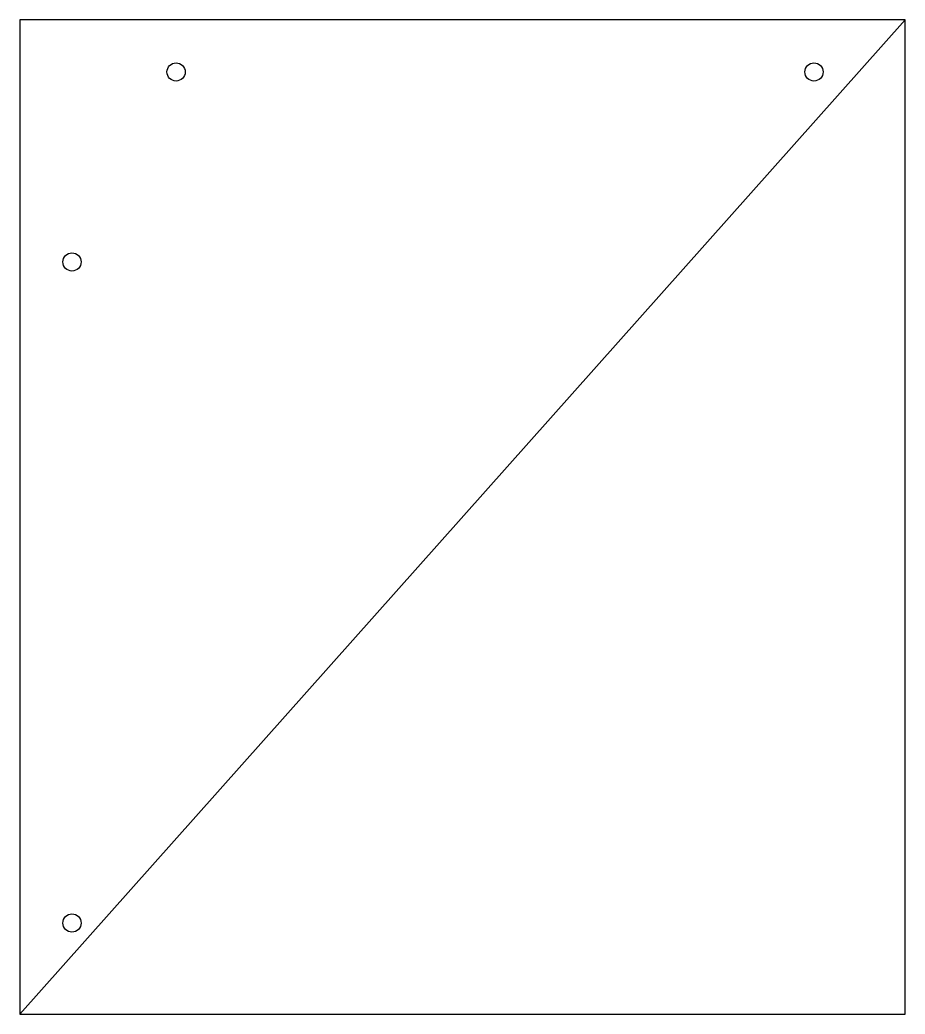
# Model space of a CAD drawing. Header units: millimetres. Extents: x 0 to 340, y 0 to 382.
import ezdxf

# ---------------------------------------------------------------- set-up
doc = ezdxf.new("R2010")
doc.units = ezdxf.units.MM
doc.layers.add('CUT', color=7, linetype='CONTINUOUS')
doc.layers.add('MARK', color=3, linetype='CONTINUOUS')

msp = doc.modelspace()

# ---------------------------------------------------------------- linework, layer by layer
at = {"layer": 'CUT'}
msp.add_lwpolyline([(0, 0), (340, 0), (340, 382), (0, 382)], close=True, dxfattribs=at)
for centre in [(60, 362), (305, 362), (20, 289), (20, 35)]:
    msp.add_circle(centre, 3.5, dxfattribs=at)
at = {"layer": 'MARK'}
msp.add_line((0, 0), (340, 382), dxfattribs=at)

doc.saveas('drawing.dxf')
